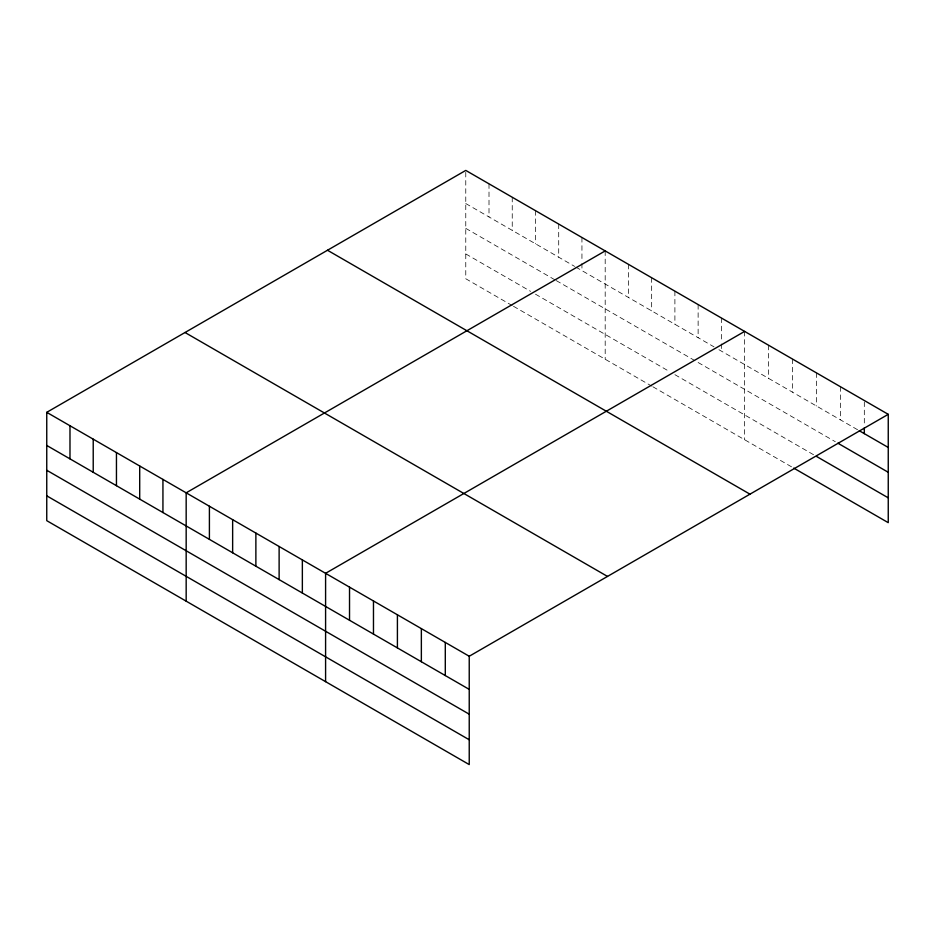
<?xml version="1.0" encoding="UTF-8"?>
<svg xmlns="http://www.w3.org/2000/svg" width="935" height="935" viewBox="0 0 935 935"><rect width="100%" height="100%" fill="white"/><g stroke="black" fill="none" stroke-linecap="round" stroke-linejoin="round"><path stroke-width="0.7" stroke-dasharray="4.67 3.51" d="M465.77 203.538L574.616 266.381M575.831 267.083L714.036 346.873M718.921 349.702L858.014 429.995M465.77 228.362L555.039 279.904M556.267 280.605L695.687 361.097M698.129 362.511L835.329 441.717M465.77 253.923L530.589 291.346M535.475 294.174L669.998 371.838M674.895 374.666L813.906 454.924M512.24 305.581L465.77 278.747L465.77 170.415M513.467 306.283L651.66 386.073M652.887 386.774L792.483 467.371M864.314 401.957L864.314 424.993M840.366 386.693L840.366 419.815M816.43 372.878L816.43 405.989M792.483 359.052L792.483 392.174M768.547 345.225L768.547 378.348M744.611 331.411L744.611 439.731M721.364 317.993L721.364 342.467M721.364 343.916L721.364 351.116M698.129 304.576L698.129 337.699M674.895 291.159L674.895 324.281M651.66 277.742L651.66 310.864M628.425 264.325L628.425 297.447M605.19 250.919L605.19 359.239M581.944 237.502L581.944 261.975M581.944 263.413L581.944 270.612M558.709 224.084L558.709 257.207M535.475 210.667L535.475 243.79M512.24 197.25L512.24 230.372M489.005 183.833L489.005 216.955"/><path stroke-width="1.4" d="M888.25 414.334L465.77 170.415L46.75 412.335L46.75 520.666L469.23 764.585L469.23 656.253L888.25 414.334L888.25 522.665L793.745 468.108M605.19 250.919L186.17 492.827L186.17 601.158M744.611 331.411L325.59 573.319L325.59 681.65M859.265 430.731L888.25 447.456M837.853 443.178L888.25 472.28M816.43 456.385L888.25 497.841M327.495 250.253L749.975 494.171M185.025 332.509L607.505 576.428M46.75 412.335L469.23 656.253M46.75 445.457L469.23 689.375M46.75 470.27L469.23 714.188M46.75 495.842L469.23 739.76M864.314 427.879L864.314 433.641M445.294 642.438L445.294 675.549M421.358 628.612L421.358 661.735M397.41 614.786L397.41 647.908M373.474 600.971L373.474 634.082M349.526 587.145L349.526 620.267M302.356 559.913L302.356 593.024M279.121 546.496L279.121 579.606M255.874 533.079L255.874 566.201M232.64 519.661L232.64 552.784M209.405 506.244L209.405 539.366M162.935 479.41L162.935 512.532M139.701 466.004L139.701 499.115M116.454 452.587L116.454 485.697M93.219 439.169L93.219 472.292M69.985 425.752L69.985 458.875"/></g></svg>
